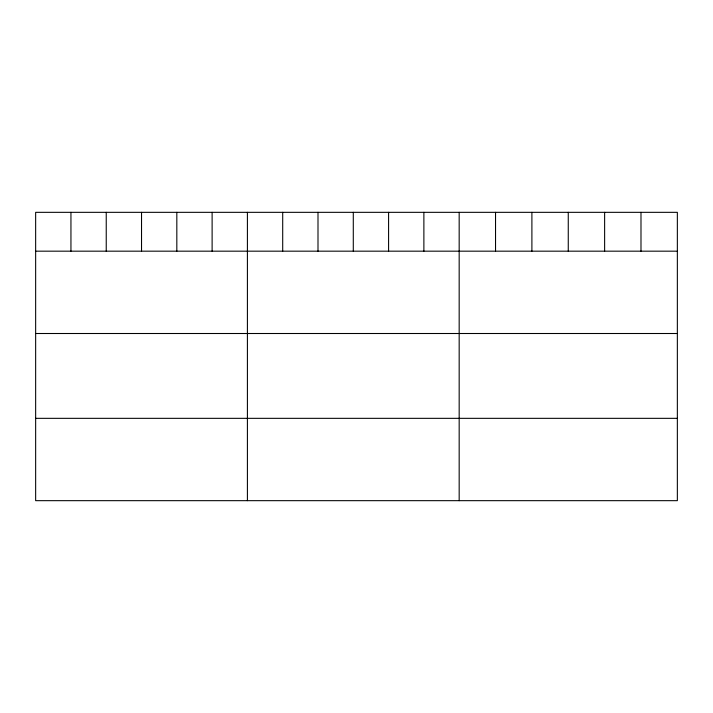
<?xml version="1.0" encoding="UTF-8"?>
<svg xmlns="http://www.w3.org/2000/svg" width="713" height="713" viewBox="0 0 713 713"><rect width="100%" height="100%" fill="white"/><g stroke="black" fill="none" stroke-linecap="round" stroke-linejoin="round"><path stroke-width="1.07" d="M677.35 251.172L677.35 500.669L35.65 500.669L35.65 212.331L677.35 212.331L677.35 251.172L35.65 251.172M35.65 333.506L677.35 333.506M35.65 418.335L677.35 418.335M640.987 212.331L640.987 251.172M604.624 212.331L604.624 251.172M568.261 212.331L568.261 251.172M531.898 212.331L531.898 251.172M495.535 212.331L495.535 251.172M459.172 212.331L459.172 500.669M423.879 212.331L423.879 251.172M388.585 212.331L388.585 251.172M353.291 212.331L353.291 251.172M317.998 212.331L317.998 251.172M282.704 212.331L282.704 251.172M247.411 212.331L247.411 500.669M212.118 212.331L212.118 251.172M176.824 212.331L176.824 251.172M141.531 212.331L141.531 251.172M106.237 212.331L106.237 251.172M70.944 212.331L70.944 251.172"/></g></svg>
